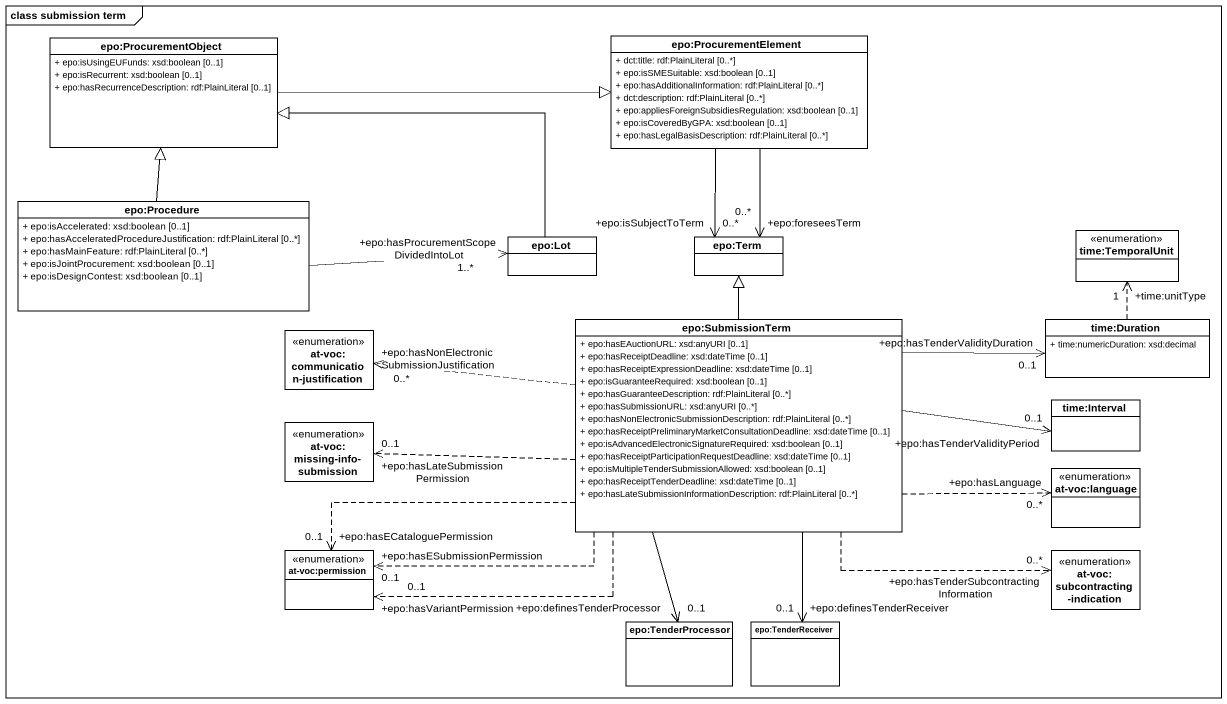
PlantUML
@startuml
mainframe class submission term
hide circle
hide empty members
skinparam classAttributeIconSize 0
class "epo:ProcurementObject" as epo_ProcurementObject {
  + epo:isUsingEUFunds: xsd:boolean [0..1]
  + epo:isRecurrent: xsd:boolean [0..1]
  + epo:hasRecurrenceDescription: rdf:PlainLiteral [0..1]
}
class "epo:ProcurementElement" as epo_ProcurementElement {
  + dct:title: rdf:PlainLiteral [0..*]
  + epo:isSMESuitable: xsd:boolean [0..1]
  + epo:hasAdditionalInformation: rdf:PlainLiteral [0..*]
  + dct:description: rdf:PlainLiteral [0..*]
  + epo:appliesForeignSubsidiesRegulation: xsd:boolean [0..1]
  + epo:isCoveredByGPA: xsd:boolean [0..1]
  + epo:hasLegalBasisDescription: rdf:PlainLiteral [0..*]
}
class "epo:Procedure" as epo_Procedure {
  + epo:isAccelerated: xsd:boolean [0..1]
  + epo:hasAcceleratedProcedureJustification: rdf:PlainLiteral [0..*]
  + epo:hasMainFeature: rdf:PlainLiteral [0..*]
  + epo:isJointProcurement: xsd:boolean [0..1]
  + epo:isDesignContest: xsd:boolean [0..1]
}
enum "time:TemporalUnit" as time_TemporalUnit
class "epo:Lot" as epo_Lot
class "epo:Term" as epo_Term
class "epo:SubmissionTerm" as epo_SubmissionTerm {
  + epo:hasEAuctionURL: xsd:anyURI [0..1]
  + epo:hasReceiptDeadline: xsd:dateTime [0..1]
  + epo:hasReceiptExpressionDeadline: xsd:dateTime [0..1]
  + epo:isGuaranteeRequired: xsd:boolean [0..1]
  + epo:hasGuaranteeDescription: rdf:PlainLiteral [0..*]
  + epo:hasSubmissionURL: xsd:anyURI [0..*]
  + epo:hasNonElectronicSubmissionDescription: rdf:PlainLiteral [0..*]
  + epo:hasReceiptPreliminaryMarketConsultationDeadline: xsd:dateTime [0..1]
  + epo:isAdvancedElectronicSignatureRequired: xsd:boolean [0..1]
  + epo:hasReceiptParticipationRequestDeadline: xsd:dateTime [0..1]
  + epo:isMultipleTenderSubmissionAllowed: xsd:boolean [0..1]
  + epo:hasReceiptTenderDeadline: xsd:dateTime [0..1]
  + epo:hasLateSubmissionInformationDescription: rdf:PlainLiteral [0..*]
}
class "time:Duration" as time_Duration {
  + time:numericDuration: xsd:decimal
}
enum "at-voc:communication-justification" as at_voc_communication
class "time:Interval" as time_Interval
enum "at-voc:missing-info-submission" as at_voc_missing_info
enum "at-voc:language" as at_voc_language
enum "at-voc:permission" as at_voc_permission
enum "at-voc:subcontracting-indication" as at_voc_subcontracting
class "epo:TenderProcessor" as epo_TenderProcessor
class "epo:TenderReceiver" as epo_TenderReceiver
epo_ProcurementObject -right-|> epo_ProcurementElement
epo_ProcurementElement --> "+epo:isSubjectToTerm\n0..*" epo_Term
epo_ProcurementElement --> "+epo:foreseesTerm\n0..*" epo_Term
epo_Procedure -up-|> epo_ProcurementObject
epo_Procedure -right-> "+epo:hasProcurementScopeDividedIntoLot\n1..*" epo_Lot
epo_Lot -left-|> epo_ProcurementObject
epo_SubmissionTerm -up-|> epo_Term
epo_SubmissionTerm -right-> "+epo:hasTenderValidityDuration\n0..1" time_Duration
epo_SubmissionTerm .left.> "+epo:hasNonElectronicSubmissionJustification\n0..*" at_voc_communication
epo_SubmissionTerm -right-> "+epo:hasTenderValidityPeriod\n0..1" time_Interval
epo_SubmissionTerm .left.> "+epo:hasLateSubmissionPermission\n0..1" at_voc_missing_info
epo_SubmissionTerm .right.> "+epo:hasLanguage\n0..*" at_voc_language
epo_SubmissionTerm .left.> "+epo:hasESubmissionPermission\n0..1" at_voc_permission
epo_SubmissionTerm .left.> "+epo:hasVariantPermission\n0..1" at_voc_permission
epo_SubmissionTerm .left.> "+epo:hasECataloguePermission\n0..1" at_voc_permission
epo_SubmissionTerm .right.> "+epo:hasTenderSubcontractingInformation\n0..*" at_voc_subcontracting
epo_SubmissionTerm --> "+epo:definesTenderProcessor\n0..1" epo_TenderProcessor
epo_SubmissionTerm --> "+epo:definesTenderReceiver\n0..1" epo_TenderReceiver
time_Duration .up.> "+time:unitType\n1" time_TemporalUnit
@enduml
